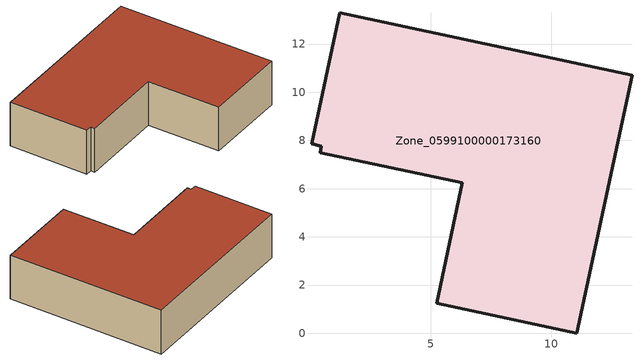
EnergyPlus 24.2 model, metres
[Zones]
Zone_0599100000173160
 floor ground (C_G): 0.06,7.86 1.24,13.3 13.36,10.7 11.06,0 5.25,1.25 6.32,6.24 0.43,7.49 0.46,7.75 z0
 wall outside (C_F): 5.25,1.25 11.06,0 13.36,10.7 1.24,13.3 0.06,7.86 0.46,7.75 0.43,7.49 6.32,6.24 5.25,1.25 z0:3.21
 roof outside (C_R): 1.24,13.3 0.06,7.86 0.46,7.75 0.43,7.49 6.32,6.24 5.25,1.25 11.06,0 13.36,10.7 z3.21
[BUILDING]
Pand.0599100000173160: North Axis=0; Terrain=City; Loads Convergence Tolerance Value=0.04; Temperature Convergence Tolerance Value=0.4; Solar Distribution=FullExterior; Maximum Number of Warmup Days=25; Minimum Number of Warmup Days=1
[Site:Location]
Rotterdam.The.Hague.AP_ZH_NLD Design_Conditions: Latitude=51.96; Longitude=4.45; Time Zone=1; Elevation=-4.5
[SITE:GROUNDTEMPERATURE:BUILDINGSURFACE]
18, 18, 18, 18, 18, 18, 18, 18, 18, 18, 18, 18
[MATERIAL] Thermal Absorptance=0.9; Solar Absorptance=0.7; Visible Absorptance=0.7
Name | Roughness | Thickness | Conductivity | Density | Specific Heat
G.TI.1975-1991 | MediumSmooth | 0.15 | 0.288461 | 540 | 1210
F.TI.1975-1991 | Rough | 0.3 | 0.230769 | 1920 | 840
R.TI.1975-1991 | MediumRough | 0.2 | 0.153846 | 1500 | 1000
[CONSTRUCTION]
C_G: G.TI.1975-1991
C_F: F.TI.1975-1991
C_R: R.TI.1975-1991
[ZONE]
Zone_0599100000173160: Type=1; Multiplier=1; Ceiling Height=Autocalculate; Volume=Autocalculate; Floor Area=autocalculate; Part of Total Floor Area=Yes
[ZONEINFILTRATION:DESIGNFLOWRATE]
Infil_Zone_0599100000173160: Zone or ZoneList or Space or SpaceList=Zone_0599100000173160; Schedule=AlwaysOn; Design Flow Rate Calculation Method=Flow/Area; Flow Rate per Floor Area=0.003; Constant Term Coefficient=1; Temperature Term Coefficient=0; Velocity Term Coefficient=0; Velocity Squared Term Coefficient=0
[HVACTEMPLATE:ZONE:IDEALLOADSAIRSYSTEM]
Zone_0599100000173160: Maximum Heating Supply Air Temperature=50; Minimum Cooling Supply Air Temperature=13; Maximum Heating Supply Air Humidity Ratio=0.0156; Minimum Cooling Supply Air Humidity Ratio=0.0077; Heating Limit=NoLimit; Cooling Limit=NoLimit; Dehumidification Control Type=ConstantSensibleHeatRatio; Cooling Sensible Heat Ratio=0.7; Dehumidification Setpoint=60; Humidification Control Type=None; Humidification Setpoint=30; Outdoor Air Method=None; Outdoor Air Flow Rate per Person=0.00944; Outdoor Air Flow Rate per Zone Floor Area=0; Outdoor Air Flow Rate per Zone=0; Demand Controlled Ventilation Type=None; Outdoor Air Economizer Type=NoEconomizer; Heat Recovery Type=None; Sensible Heat Recovery Effectiveness=0.7; Latent Heat Recovery Effectiveness=0.65
[ZONECONTROL:THERMOSTAT]
ThermostatControl_Zone_0599100000173160: Zone or ZoneList=Zone_0599100000173160; Control Type Schedule=DualSetpointControlType; Control 1=Thermostat_Zone_0599100000173160; Temperature Difference Between Cutout And Setpoint=0
[THERMOSTATSETPOINT:DUALSETPOINT]
Thermostat_Zone_0599100000173160: Heating Setpoint Temperature Schedule=HeatingSetpoint_Zone_0599100000173160; Cooling Setpoint Temperature Schedule=CoolingSetpoint_Zone_0599100000173160
[SCHEDULE:COMPACT]
HeatingSetpoint_Zone_0599100000173160: Through: 12/31, For: AllDays, Until: 24:00, 21
CoolingSetpoint_Zone_0599100000173160: Through: 12/31, For: AllDays, Until: 24:00, 24
DualSetpointControlType: Through: 12/31, For: AllDays, Until: 24:00, 4
AlwaysOn: Through: 12/31, For: AllDays, Until: 24:00, 1
